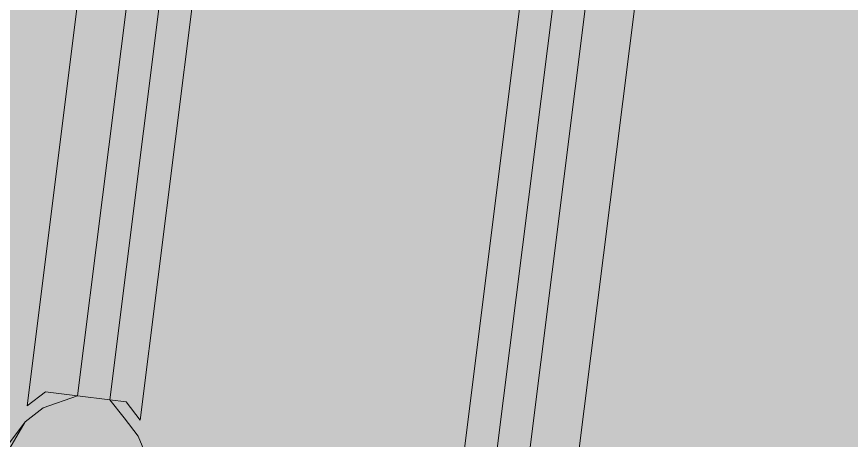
# Model space of a CAD drawing. Header units: metres. Extents: x -4 to 509425, y 7549 to 4732445.
# Drawn here: x 476013.1196 to 476013.554, y 4719709.4896 to 4719709.71 of the extents above; entities that cross this region are included whole.
import ezdxf

# ---------------------------------------------------------------- set-up
doc = ezdxf.new("R2010")
doc.units = ezdxf.units.M
doc.header["$LTSCALE"] = 0.01
doc.header["$MEASUREMENT"] = 0
doc.layers.get('0').update_dxf_attribs({"lineweight": 0})
doc.layers.add('_SUBESTACIÓN', color=1, linetype='Continuous')
doc.layers.add('SUBESTACION LA VID', color=253, linetype='Continuous')

# ---------------------------------------------------------------- blocks, each defined once
blk = doc.blocks.new('A$Cfff6051d')
at = {"layer": 'SUBESTACION LA VID', "lineweight": 15}
for p, q in [((476013.12506, 4719709.50754), (476013.19563, 4719710.07036)), ((476013.21767, 4719710.042), (476013.15132, 4719709.51278)), ((476013.23236, 4719710.02309), (476013.16812, 4719709.51067)), ((476013.18386, 4719709.50016), (476013.246, 4719709.99578)), ((476013.35187, 4719709.4791), (476013.40348, 4719709.89072)), ((476013.41922, 4719709.88021), (476013.36973, 4719709.4854)), ((476013.43497, 4719709.8697), (476013.38653, 4719709.48329)), ((476013.41067, 4719709.47173), (476013.46017, 4719709.86655))]:
    blk.add_line(p, q, dxfattribs=at)
for points in [[(476013.15132, 4719709.51278), (476013.13452, 4719709.51488), (476013.12506, 4719709.50754), (476013.13452, 4719709.51488), (476013.15132, 4719709.51278)], [(476013.07148, 4719709.4204), (476013.07253, 4719709.4288), (476013.07358, 4719709.4372), (476013.08198, 4719709.43615), (476013.09144, 4719709.44349), (476013.12401, 4719709.49914), (476013.13346, 4719709.50648), (476013.15132, 4719709.51278), (476013.16812, 4719709.51067)], [(476013.12401, 4719709.49914), (476013.08304, 4719709.44455), (476013.09144, 4719709.44349), (476013.12401, 4719709.49914), (476013.13346, 4719709.50648), (476013.15132, 4719709.51278)], [(476013.18281, 4719709.49176), (476013.17546, 4719709.50122), (476013.16812, 4719709.51067), (476013.15132, 4719709.51278)], [(476013.21323, 4719709.39409), (476013.21428, 4719709.40249), (476013.21534, 4719709.41089), (476013.21639, 4719709.4193), (476013.20904, 4719709.42875), (476013.18281, 4719709.49176), (476013.20904, 4719709.42875), (476013.18281, 4719709.49176), (476013.17546, 4719709.50122), (476013.16812, 4719709.51067)], [(476013.18386, 4719709.50016), (476013.17652, 4719709.50962), (476013.16812, 4719709.51067), (476013.17652, 4719709.50962), (476013.18386, 4719709.50016)]]:
    blk.add_lwpolyline(points, dxfattribs=at)

msp = doc.modelspace()

# ---------------------------------------------------------------- hatches: boundary and pattern name
at = {"layer": '_SUBESTACIÓN', "transparency": 33554559}
h = msp.add_hatch(color=1, dxfattribs=at)
h.dxf.hatch_style = 1
h.paths.add_polyline_path([(475968.63988, 4719805.82503), (476089.93862, 4719790.61504), (476078.16862, 4719696.74002), (475956.86864, 4719711.95017)])

# ---------------------------------------------------------------- block references
at = {"linetype": 'Continuous'}
msp.add_blockref('A$Cfff6051d', (0, 0), dxfattribs=at)

doc.saveas('drawing.dxf')
